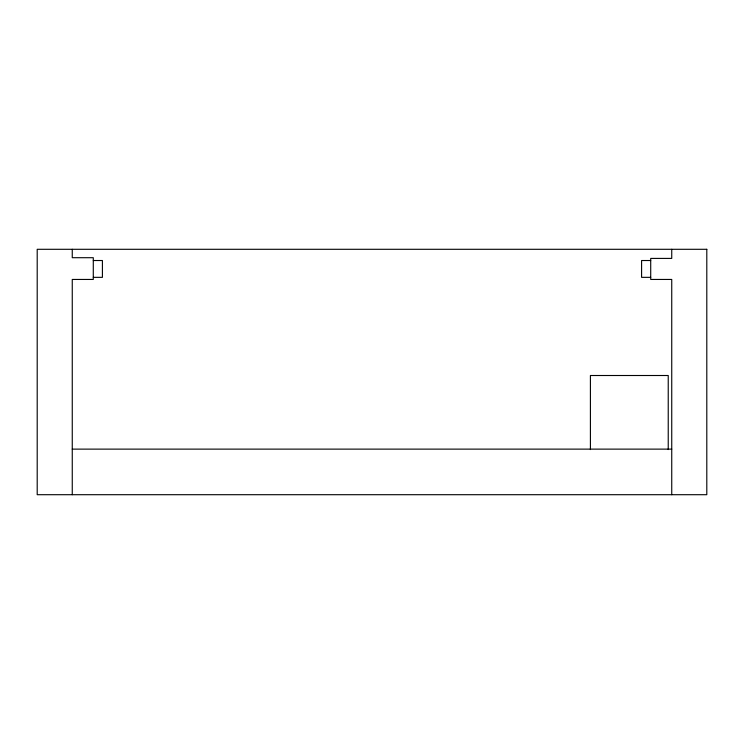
<?xml version="1.0" encoding="UTF-8"?>
<svg xmlns="http://www.w3.org/2000/svg" width="744" height="744" viewBox="0 0 744 744"><rect width="100%" height="100%" fill="white"/><g stroke="black" fill="none" stroke-linecap="round" stroke-linejoin="round"><path stroke-width="1.12" d="M93.288 260.521L102.412 260.521L102.412 277.345L93.288 277.345M650.712 260.521L641.588 260.521L641.588 277.345L650.712 277.345M72.261 449.125L671.739 449.125M671.739 249.296L671.739 258.41L650.712 258.41L650.712 279.446L671.739 279.446L671.739 494.704M668.233 449.571L668.233 375.506L590.411 375.506L590.411 449.571M72.261 249.296L72.261 257.703L93.288 257.703L93.288 279.446L72.261 279.446L72.261 494.704M706.8 249.296L37.2 249.296L37.2 494.704L706.8 494.704L706.8 249.296"/></g></svg>
